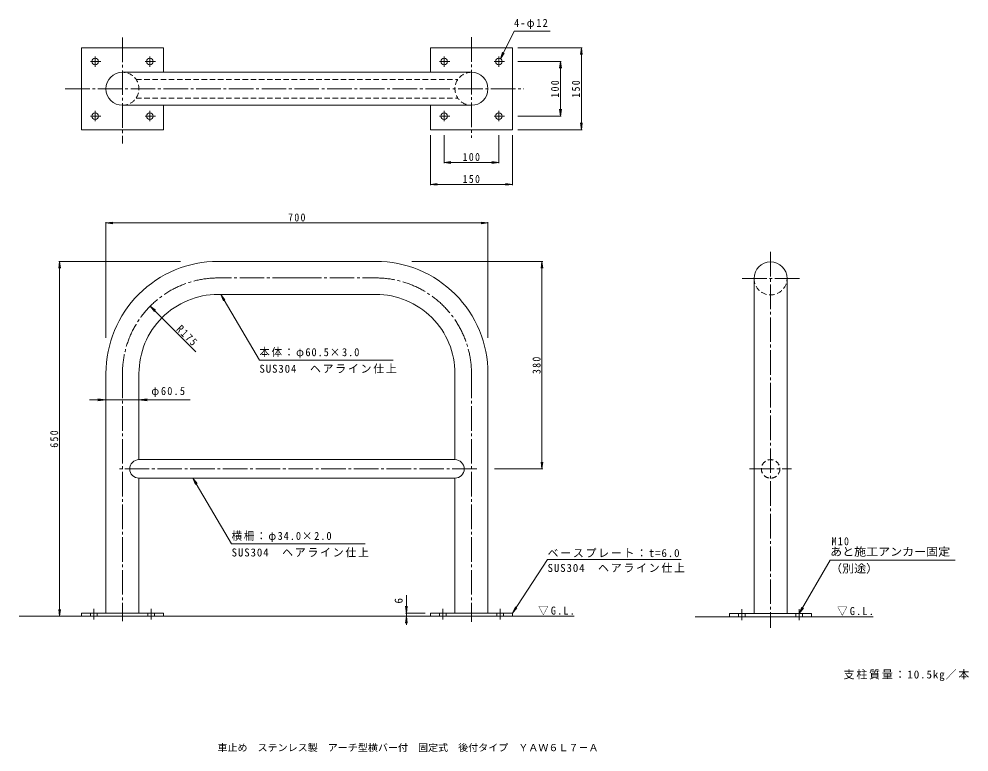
# Model space of a CAD drawing. Units: millimetres at full size, sheet at 1:5. Extents: x -843 to 898, y -679 to 664.
import ezdxf
from ezdxf.enums import TextEntityAlignment as Align

# ---------------------------------------------------------------- set-up
doc = ezdxf.new("R2010")
doc.units = ezdxf.units.MM
doc.header["$LTSCALE"] = 5
doc.linetypes.add('CHAIN2', pattern=[12, 9, -1, 1, -1])
doc.linetypes.add('DASHED2', pattern=[3, 2, -1])
for name, color, linetype, lineweight in [('E-0', 7, 'CHAIN2', 9), ('E-2', 3, 'Continuous', 9), ('E-4', 7, 'Continuous', 9), ('E-5', 7, 'Continuous', 9), ('E-6', 6, 'Continuous', 5)]:
    doc.layers.add(name, color=color, linetype=linetype, lineweight=lineweight)
doc.layers.add('F-5', color=2, linetype='Continuous')
doc.layers.add('F-F', color=2, linetype='Continuous')
doc.styles.add('ＭＳ ゴシック', font='')
doc.styles.get('ＭＳ ゴシック').set_extended_font_data('MS Gothic')

msp = doc.modelspace()

# ---------------------------------------------------------------- linework, layer by layer
at = {"layer": 'E-0'}
for p, q in [((-653.312, 629.565), (-653.312, 435.578)), ((-13.812, 630.434), (-13.812, 445.855)), ((-703.312, 576.313), (-703.312, 595.203)), ((-603.312, 576.313), (-603.312, 595.203)), ((-63.812, 576.313), (-63.812, 595.203)), ((36.188, 576.313), (36.188, 595.203)), ((-711.968, 585.831), (-692.838, 585.831)), ((-611.968, 585.831), (-592.838, 585.831)), ((-72.468, 585.831), (-53.338, 585.831)), ((27.532, 585.831), (46.662, 585.831)), ((-758.213, 535.831), (82.436, 535.831)), ((-703.312, 476.313), (-703.312, 495.203)), ((-603.312, 476.313), (-603.312, 495.203)), ((-63.812, 476.313), (-63.812, 495.203)), ((36.188, 476.313), (36.188, 495.203)), ((-711.968, 485.831), (-692.838, 485.831)), ((-611.968, 485.831), (-592.838, 485.831)), ((-72.468, 485.831), (-53.338, 485.831)), ((27.532, 485.831), (46.662, 485.831)), ((534.21, 237.199), (534.21, -451.733)), ((-333.562, 189.374), (-478.311, 189.375)), ((-333.562, 189.374), (-188.813, 189.375)), ((482.321, 188.509), (589.348, 188.51)), ((-653.312, 14.376), (-653.312, -439.059)), ((-13.812, 14.376), (-13.812, -440.281)), ((-4.242, -160.377), (-658.492, -160.372)), ((495.536, -160.377), (572.66, -160.377)), ((-705.914, -416.503), (-705.914, -436.507)), ((-600.687, -416.503), (-600.687, -436.507)), ((-66.412, -416.503), (-66.412, -436.507)), ((38.815, -416.503), (38.815, -436.507)), ((481.604, -417.403), (481.604, -437.407)), ((586.831, -417.403), (586.831, -437.407))]:
    msp.add_line(p, q, dxfattribs=at)
at = {"layer": 'E-0', "color": 3, "linetype": 'Continuous'}
for p, q in [((-728.312, -424.341), (-728.266, -424.341)), ((-88.81, -424.341), (-88.764, -424.341)), ((459.206, -425.241), (459.252, -425.241))]:
    msp.add_line(p, q, dxfattribs=at)
at = {"layer": 'E-0'}
for centre, start, end in [((-478.312, 14.376), 89.99976, 180), ((-188.812, 14.376), 0, 90.00024)]:
    msp.add_arc(centre, 175, start, end, dxfattribs=at)
at = {"layer": 'E-2'}
for p, q in [((-578.312, 566.081), (-578.312, 610.831)), ((61.188, 610.831), (-88.812, 610.831)), ((-88.812, 610.831), (-88.812, 566.081)), ((61.188, 460.831), (61.188, 610.831)), ((-653.312, 566.081), (-13.812, 566.081)), ((-653.312, 505.581), (-13.812, 505.581)), ((-578.312, 460.831), (-578.312, 505.581)), ((-88.812, 505.581), (-88.812, 460.831)), ((-88.812, 460.831), (61.188, 460.831)), ((-333.562, 219.624), (-478.311, 219.626)), ((-333.562, 219.624), (-188.813, 219.626)), ((503.96, 188.51), (503.96, -425.241)), ((564.46, 188.51), (564.46, -425.241)), ((-333.562, 159.124), (-478.312, 159.125)), ((-333.562, 159.124), (-188.813, 159.125)), ((-683.562, 14.375), (-683.562, -424.341)), ((-623.062, 14.375), (-623.062, -143.372)), ((-44.062, 14.375), (-44.062, -143.372)), ((16.438, 14.375), (16.438, -425.241)), ((-44.062, -143.377), (-623.062, -143.372)), ((-623.062, -177.372), (-623.062, -424.341)), ((-44.062, -177.377), (-623.062, -177.372)), ((-44.062, -177.372), (-44.062, -425.241)), ((-728.312, -424.341), (-728.312, -430.34)), ((-728.312, -424.341), (-578.312, -424.341)), ((-578.312, -430.341), (-578.312, -424.341)), ((-88.764, -424.341), (-88.764, -430.34)), ((-88.764, -424.341), (61.19, -424.341)), ((16.44, -423.496), (16.44, -424.341)), ((61.19, -424.341), (61.19, -430.341)), ((459.206, -431.24), (459.206, -425.241)), ((459.206, -425.241), (609.206, -425.241)), ((609.206, -431.241), (609.206, -425.241))]:
    msp.add_line(p, q, dxfattribs=at)
at = {"layer": 'E-2', "linetype": 'DASHED2'}
for p, q in [((-628.291, 552.831), (-38.833, 552.831)), ((-628.291, 518.831), (-38.833, 518.831)), ((-711.914, -424.341), (-711.914, -430.34)), ((-699.914, -424.341), (-699.914, -430.341)), ((-606.687, -424.341), (-606.687, -430.341)), ((-594.687, -424.341), (-594.687, -430.341)), ((-72.412, -424.341), (-72.412, -430.34)), ((-60.412, -424.341), (-60.412, -430.341)), ((32.815, -424.341), (32.815, -430.341)), ((44.815, -424.341), (44.815, -430.341)), ((475.604, -425.241), (475.604, -431.24)), ((487.604, -425.241), (487.604, -431.241)), ((580.831, -425.241), (580.831, -431.241)), ((592.831, -425.241), (592.831, -431.241))]:
    msp.add_line(p, q, dxfattribs=at)
at = {"layer": 'E-2'}
msp.add_lwpolyline([(-578.312, 610.831), (-728.312, 610.831), (-728.312, 460.831), (-578.312, 460.831)], dxfattribs=at)
for centre in [(-703.312, 585.831), (-603.312, 585.831), (-63.812, 585.831), (36.188, 585.831), (-703.312, 485.831), (-603.312, 485.831), (-63.812, 485.831), (36.188, 485.831)]:
    msp.add_circle(centre, 6, dxfattribs=at)
at = {"layer": 'E-2', "linetype": 'DASHED2'}
msp.add_circle((534.322, -160.377), 17, dxfattribs=at)
at = {"layer": 'E-2'}
for centre, radius, start, end in [((-653.312, 535.831), 30.25, 90, 270), ((-13.812, 535.831), 30.25, 270, 90), ((-478.312, 14.375), 205.25, 89.99977, 180), ((-188.812, 14.375), 205.25, 0, 90.00023), ((534.21, 188.51), 30.25, 0, 180), ((-478.312, 14.375), 144.75, 89.9998, 180), ((-188.812, 14.375), 144.75, 0, 90.0002), ((-623.062, -160.372), 17, 90, 270), ((-44.062, -160.372), 17, 270, 90)]:
    msp.add_arc(centre, radius, start, end, dxfattribs=at)
at = {"layer": 'E-2', "linetype": 'DASHED2'}
for centre, start, end in [((-653.312, 535.831), 270, 90), ((-13.812, 535.831), 90, 270), ((534.21, 188.51), 180, 0)]:
    msp.add_arc(centre, 30.25, start, end, dxfattribs=at)
at = {"layer": 'E-4'}
for p, q in [((189.003, 610.831), (71.188, 610.831)), ((187.503, 610.831), (185.871, 598.438)), ((187.503, 610.831), (187.503, 460.831)), ((187.503, 610.831), (189.135, 598.438)), ((150.733, 585.831), (71.188, 585.831)), ((149.233, 585.831), (147.601, 573.438)), ((149.233, 585.831), (149.233, 485.831)), ((149.233, 585.831), (150.864, 573.438)), ((149.233, 485.831), (147.601, 498.224)), ((149.233, 485.831), (150.864, 498.224)), ((150.733, 485.831), (71.188, 485.831)), ((187.503, 460.831), (185.871, 473.224)), ((187.503, 460.831), (189.135, 473.224)), ((189.003, 460.831), (71.188, 460.831)), ((-88.812, 359.156), (-88.812, 450.831)), ((-63.812, 399.426), (-63.812, 450.831)), ((36.188, 399.426), (36.188, 450.831)), ((61.188, 359.156), (61.188, 450.831)), ((-63.812, 400.926), (-51.419, 402.558)), ((-63.812, 400.926), (36.188, 400.926)), ((-63.812, 400.926), (-51.419, 399.295)), ((36.188, 400.926), (23.795, 402.558)), ((36.188, 400.926), (23.795, 399.295)), ((-88.812, 360.656), (-76.419, 362.288)), ((-88.812, 360.656), (61.188, 360.656)), ((-88.812, 360.656), (-76.419, 359.025)), ((61.188, 360.656), (48.795, 362.288)), ((61.188, 360.656), (48.795, 359.025)), ((-683.562, 290.208), (-671.169, 291.839)), ((-683.562, 291.708), (-683.562, 79.474)), ((-683.562, 290.208), (16.438, 290.208)), ((-683.562, 290.208), (-671.169, 288.576)), ((16.438, 290.208), (4.045, 291.839)), ((16.438, 290.208), (4.045, 288.576)), ((16.438, 291.708), (16.438, 79.474)), ((-768.442, 219.626), (-770.073, 207.233)), ((-769.942, 219.626), (-546.971, 219.626)), ((-768.442, 219.626), (-768.442, -430.34)), ((-768.442, 219.626), (-766.81, 207.233)), ((116.915, 219.626), (-123.369, 219.626)), ((115.415, 219.626), (113.783, 207.233)), ((115.415, -160.377), (115.415, 219.626)), ((115.415, 219.626), (117.047, 207.233)), ((-602.432, 137.742), (-592.515, 130.133)), ((-602.432, 137.742), (-594.822, 127.825)), ((-518.892, 54.202), (-602.432, 137.742)), ((-529.187, -33.949), (-714.024, -33.949)), ((-683.562, -33.949), (-698.434, -31.991)), ((-683.562, -33.949), (-698.434, -35.907)), ((-683.562, -33.949), (-683.562, -35.749)), ((-623.062, -33.949), (-608.19, -31.991)), ((-623.062, -33.949), (-623.062, -35.749)), ((-623.062, -33.949), (-608.19, -35.907)), ((16.438, -105.377), (16.438, -107.177)), ((115.415, -160.377), (113.783, -147.984)), ((115.415, -160.377), (117.047, -147.984)), ((116.915, -160.377), (28.554, -160.377)), ((-133.151, -424.341), (-133.151, -391.845)), ((-133.151, -424.341), (-134.782, -411.948)), ((-133.151, -424.341), (-131.519, -411.948)), ((-768.442, -430.34), (-770.073, -417.947)), ((-768.442, -430.34), (-766.81, -417.947)), ((-133.151, -430.341), (-134.782, -442.735)), ((-134.651, -424.341), (-98.81, -424.341)), ((-133.151, -424.341), (-133.151, -430.341)), ((-133.151, -430.341), (-131.519, -442.735)), ((-133.151, -430.341), (-133.151, -446.163))]:
    msp.add_line(p, q, dxfattribs=at)
at = {"layer": 'E-5'}
for p, q in [((39.291, 590.969), (64.213, 641.66)), ((64.213, 641.66), (130.463, 641.66)), ((39.291, 590.969), (43.295, 602.81)), ((39.291, 590.969), (46.223, 601.37)), ((-473.369, 159.125), (-402.395, 38.604)), ((-473.369, 159.125), (-465.674, 149.274)), ((-473.369, 159.125), (-468.486, 147.618)), ((-402.395, 38.604), (-157.395, 38.604)), ((-524.297, -177.374), (-453.323, -297.895)), ((-524.297, -177.374), (-516.602, -187.225)), ((-524.297, -177.374), (-519.414, -188.881)), ((-453.323, -297.895), (-208.323, -297.895)), ((61.19, -424.341), (125.631, -326.063)), ((125.631, -326.063), (370.631, -326.063)), ((586.831, -425.241), (643.381, -327.292)), ((643.381, -327.292), (872.699, -327.292)), ((61.19, -424.341), (66.621, -413.082)), ((61.19, -424.341), (69.35, -414.872)), ((586.831, -425.241), (591.614, -413.692)), ((586.831, -425.241), (594.44, -415.324))]:
    msp.add_line(p, q, dxfattribs=at)
at = {"layer": 'E-6'}
msp.add_line((-842.91, -430.344), (174.338, -430.34), dxfattribs=at)
msp.add_lwpolyline([(722.36, -431.241), (534.21, -431.24), (396.06, -431.24)], dxfattribs=at)

# ---------------------------------------------------------------- texts
at = {"layer": 'E-4', "color": 2, "style": 'ＭＳ ゴシック'}
msp.add_text('6', height=14.66, rotation=90, dxfattribs=at).set_placement((-135.651, -406.938), align=Align.BOTTOM_LEFT)
at = {"layer": 'E-4', "color": 2, "char_height": 14.66, "attachment_point": 7, "style": 'ＭＳ ゴシック'}
for s, insert, rotation in [('\\T1.27;\\W0.9;100', (146.733, 519.581), 90), ('\\T1.27;\\W0.9;150', (185.003, 519.581), 90), ('\\T1.28;\\W0.9;R175', (-555.935, 94.338), 315), ('\\T1.27;\\W0.9;380', (112.915, 13.374), 90), ('\\T1.27;\\W0.9;650', (-770.942, -121.607), 90)]:
    msp.add_mtext(s, dxfattribs=dict(at, insert=insert, rotation=rotation))
for s, insert in [('\\T1.27;\\W0.9;100', (-30.062, 403.426)), ('\\T1.27;\\W0.9;150', (-30.062, 363.156)), ('\\T1.27;\\W0.9;700', (-349.812, 292.708)), ('\\T1.22;\\W0.95;φ60.5', (-600.435, -28.949))]:
    msp.add_mtext(s, dxfattribs=dict(at, insert=insert))
at = {"layer": 'E-5', "color": 2, "style": 'ＭＳ ゴシック', "width": 1.1}
for s, p in [('あと施工アンカー固定', (643.381, -323.792)), ('（別途）', (643.381, -354.693))]:
    msp.add_text(s, height=14.66, dxfattribs=at).set_placement(p, align=Align.BOTTOM_LEFT)
at = {"layer": 'E-5', "color": 2, "char_height": 14.66, "attachment_point": 7, "style": 'ＭＳ ゴシック'}
for s, insert in [('\\T1.22;\\W0.95;4-φ12', (64.213, 645.16)), ('\\T1.18;\\W0.95;本体：φ60.5×3.0', (-402.395, 42.104)), ('\\T1.16;SUS304\u3000ヘアライン仕上', (-402.395, 14.155)), ('\\T1.18;\\W0.95;横柵：φ34.0×2.0', (-453.323, -294.395)), ('\\T1.27;\\W0.9;M10', (646.076, -300.435)), ('\\T1.16;SUS304\u3000ヘアライン仕上', (-453.323, -322.344)), ('\\T1.16;ベースプレート：t=6.0', (125.631, -322.563)), ('\\T1.16;SUS304\u3000ヘアライン仕上', (125.631, -350.723)), ('\\T1.22;\\W0.95;▽G.L.', (108.355, -428.546)), ('\\T1.22;\\W0.95;▽G.L.', (656.218, -429.445))]:
    msp.add_mtext(s, dxfattribs=dict(at, insert=insert))
at = {"layer": 'F-5', "insert": (668.029, -549.054), "char_height": 14.66, "attachment_point": 7, "style": 'ＭＳ ゴシック'}
msp.add_mtext('\\T1.17;支柱質量：10.5kg／本', dxfattribs=at)
at = {"layer": 'F-F', "style": 'ＭＳ ゴシック', "width": 1.05}
msp.add_text('車止め\u3000ステンレス製\u3000アーチ型横バー付\u3000固定式\u3000後付タイプ\u3000ＹＡＷ６Ｌ７－Ａ', height=12.83, dxfattribs=at).set_placement((-479.25, -681.244), align=Align.BOTTOM_LEFT)

doc.saveas('drawing.dxf')
